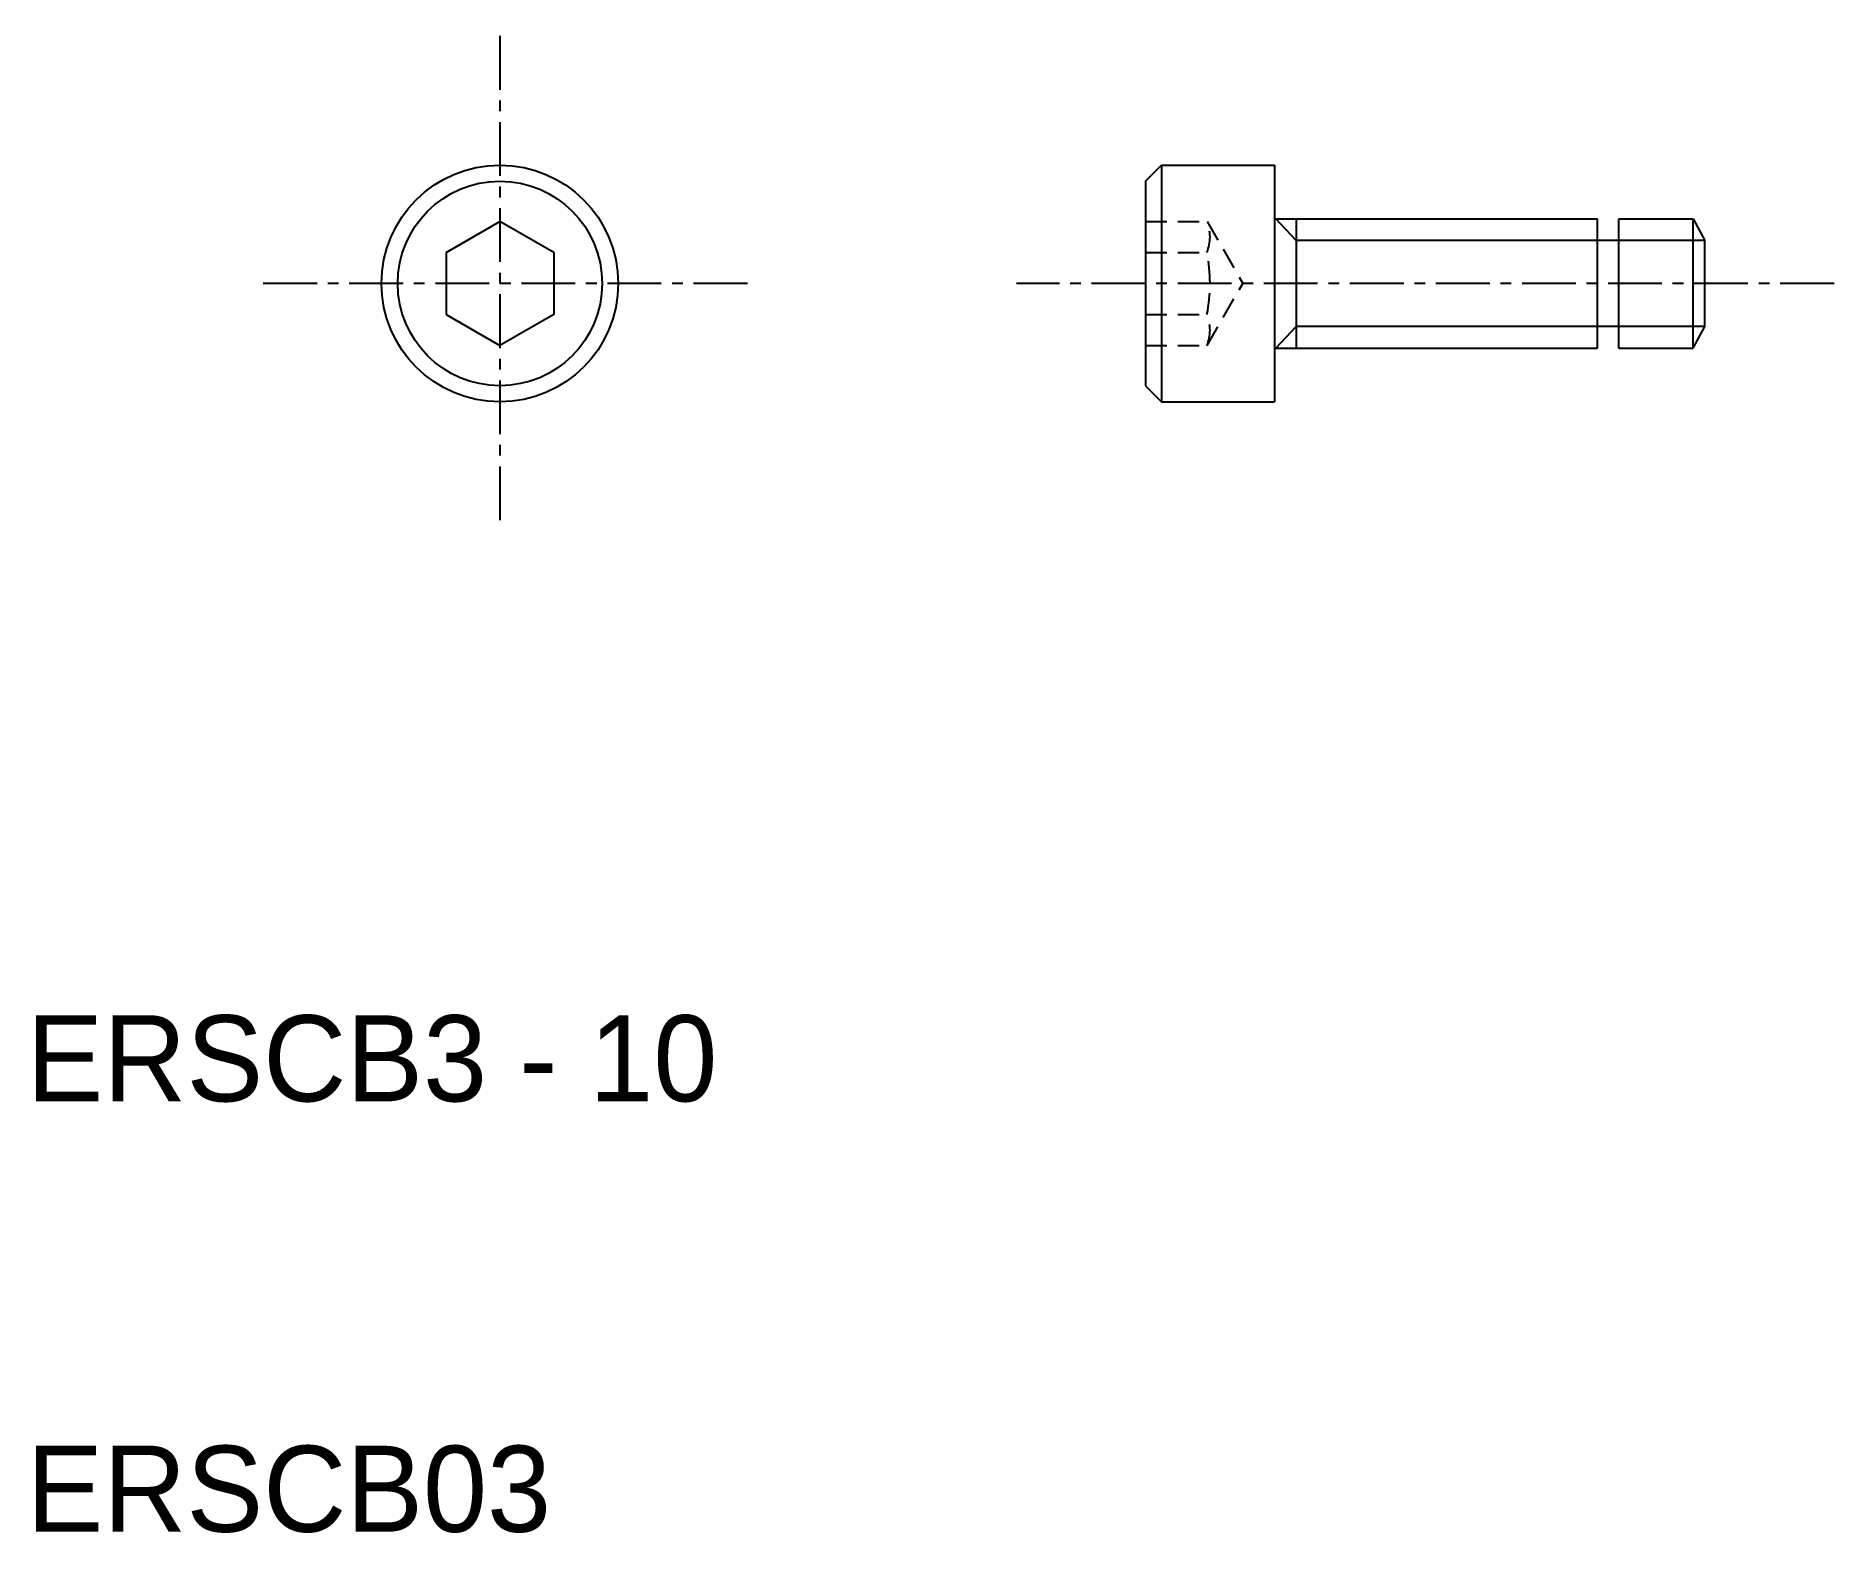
# Model space of a CAD drawing. Extents: x 10.2 to 52, y 10 to 44.8.
import ezdxf

# ---------------------------------------------------------------- set-up
doc = ezdxf.new("R2010")
doc.units = 0
doc.linetypes.add('CENTER', pattern=[2, 1.25, -0.25, 0.25, -0.25])
doc.linetypes.add('DASHED', pattern=[0.75, 0.5, -0.25])
doc.layers.get('0').update_dxf_attribs({"linetype": 'CONTINUOUS'})
doc.layers.add('CENTER', color=1, linetype='CENTER')

msp = doc.modelspace()

# ---------------------------------------------------------------- linework, layer by layer
at = {"color": 7, "linetype": 'CONTINUOUS'}
for p, q in [((36, 41.375), (36.375, 41.75)), ((36, 41.375), (36, 36.625)), ((36.375, 41.75), (39, 41.75)), ((36.375, 41.75), (36.375, 36.25)), ((39, 41.75), (39, 36.25)), ((19.75, 39.722), (21, 40.443)), ((22.25, 39.722), (21, 40.443)), ((39, 40.5), (46.5, 40.5)), ((39.5, 40.5), (39.5, 37.5)), ((46.5, 37.5), (46.5, 40.5)), ((47, 37.5), (47, 40.5)), ((47, 40.5), (48.729, 40.5)), ((48.729, 37.5), (48.729, 40.5)), ((48.729, 40.5), (49, 40)), ((19.75, 39.722), (19.75, 38.278)), ((22.25, 39.722), (22.25, 38.278)), ((49, 38), (49, 40)), ((19.75, 38.278), (21, 37.557)), ((22.25, 38.278), (21, 37.557)), ((48.729, 37.5), (49, 38)), ((39, 37.5), (46.5, 37.5)), ((47, 37.5), (48.729, 37.5)), ((36, 36.625), (36.375, 36.25)), ((36.375, 36.25), (39, 36.25))]:
    msp.add_line(p, q, dxfattribs=at)
at = {"color": 3, "linetype": 'DASHED'}
for p, q in [((36, 40.443), (37.43, 40.443)), ((37.43, 40.443), (38.263, 39)), ((36, 39.722), (37.43, 39.722)), ((37.43, 37.557), (38.263, 39)), ((36, 38.278), (37.43, 38.278)), ((36, 37.557), (37.43, 37.557))]:
    msp.add_line(p, q, dxfattribs=at)
at = {"color": 3, "linetype": 'CONTINUOUS'}
for p, q in [((39.5, 40), (39.031, 40.5)), ((49, 40), (39.5, 40)), ((39.5, 38), (39.031, 37.5)), ((49, 38), (39.5, 38))]:
    msp.add_line(p, q, dxfattribs=at)
at = {"color": 7, "linetype": 'CONTINUOUS'}
for radius in [2.75, 2.375]:
    msp.add_circle((21, 39), radius, dxfattribs=at)
at = {"color": 3, "linetype": 'DASHED'}
for centre, radius, start, end in [((36.536, 40.083), 0.964, 338.0126, 21.9874), ((33.75, 39), 3.75, 348.9042, 11.0958), ((36.536, 37.917), 0.964, 338.0126, 21.9874)]:
    msp.add_arc(centre, radius, start, end, dxfattribs=at)
at = {"layer": 'CENTER', "color": 1, "linetype": 'CENTER'}
for p, q in [((21, 44.75), (21, 33.25)), ((26.75, 39), (15.25, 39)), ((52, 39), (33, 39))]:
    msp.add_line(p, q, dxfattribs=at)

# ---------------------------------------------------------------- texts
at = {"color": 7, "linetype": 'CONTINUOUS'}
for s, p in [('ERSCB3 - 10', (10, 20)), ('ERSCB03', (10, 10))]:
    msp.add_text(s, height=2, dxfattribs=at).set_placement(p)

doc.saveas('drawing.dxf')
